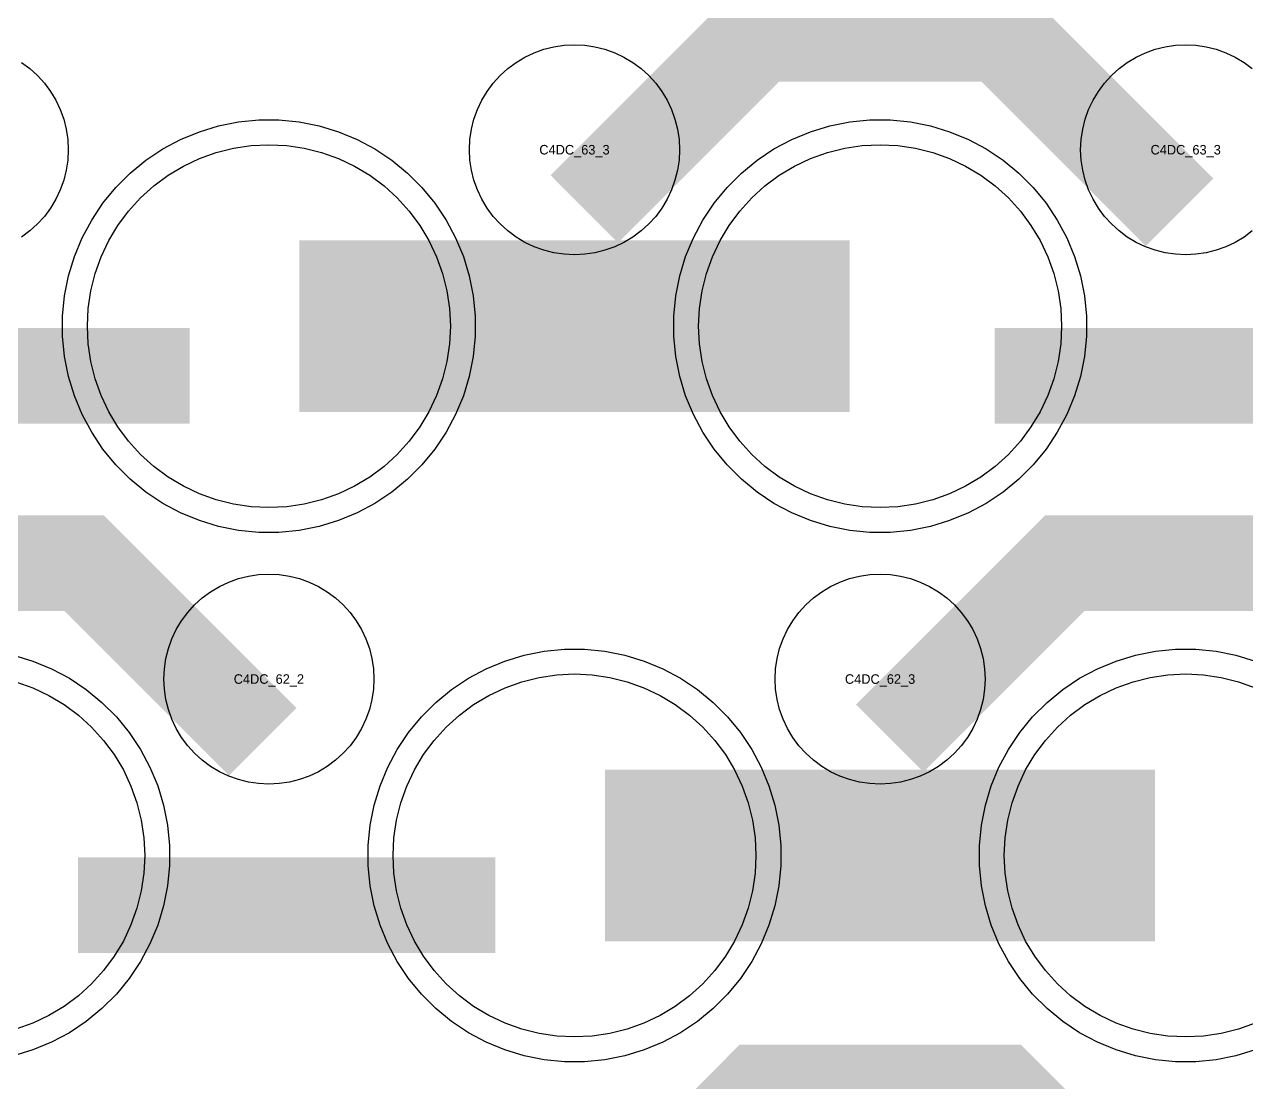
# Model space of a CAD drawing. Extents: x -11880 to 11880, y -14992 to 14992.
# Drawn here: x -11184 to -10864.1, y -6308 to -6031 of the extents above; entities that cross this region are included whole.
import ezdxf
from ezdxf.enums import TextEntityAlignment as Align

# ---------------------------------------------------------------- set-up
doc = ezdxf.new("R2010")
doc.units = 0
doc.header["$MEASUREMENT"] = 0
for name, color, linetype in [('GDS_775_DT_237', 138, 'CONTINUOUS'), ('RDL1_FS', 34, 'CONTINUOUS'), ('RDL_BS', 160, 'CONTINUOUS')]:
    doc.layers.add(name, color=color, linetype=linetype)

msp = doc.modelspace()

# ---------------------------------------------------------------- linework, layer by layer
at = {"layer": 'RDL1_FS'}
for points in [[(-11120, -6157.539), (-11124.657, -6157.31), (-11129.268, -6156.626), (-11133.791, -6155.494), (-11138.181, -6153.922), (-11142.395, -6151.93), (-11146.395, -6149.532), (-11150.14, -6146.754), (-11153.594, -6143.624), (-11156.724, -6140.17), (-11159.502, -6136.425), (-11161.9, -6132.425), (-11163.892, -6128.211), (-11165.464, -6123.821), (-11166.596, -6119.298), (-11167.28, -6114.687), (-11167.509, -6110.03), (-11167.28, -6105.373), (-11166.596, -6100.762), (-11165.464, -6096.239), (-11163.892, -6091.849), (-11161.9, -6087.635), (-11159.502, -6083.635), (-11156.724, -6079.89), (-11153.594, -6076.436), (-11150.14, -6073.306), (-11146.395, -6070.528), (-11142.395, -6068.13), (-11138.181, -6066.138), (-11133.791, -6064.566), (-11129.268, -6063.434), (-11124.657, -6062.75), (-11120, -6062.521), (-11115.343, -6062.75), (-11110.732, -6063.434), (-11106.209, -6064.566), (-11101.819, -6066.138), (-11097.605, -6068.13), (-11093.605, -6070.528), (-11089.86, -6073.306), (-11086.406, -6076.436), (-11083.276, -6079.89), (-11080.498, -6083.635), (-11078.1, -6087.635), (-11076.108, -6091.849), (-11074.536, -6096.239), (-11073.404, -6100.762), (-11072.72, -6105.373), (-11072.491, -6110.03), (-11072.72, -6114.687), (-11073.404, -6119.298), (-11074.536, -6123.821), (-11076.108, -6128.211), (-11078.1, -6132.425), (-11080.498, -6136.425), (-11083.276, -6140.17), (-11086.406, -6143.624), (-11089.86, -6146.754), (-11093.605, -6149.532), (-11097.605, -6151.93), (-11101.819, -6153.922), (-11106.209, -6155.494), (-11110.732, -6156.626), (-11115.343, -6157.31)], [(-10960, -6157.539), (-10964.657, -6157.31), (-10969.268, -6156.626), (-10973.791, -6155.494), (-10978.181, -6153.922), (-10982.395, -6151.93), (-10986.395, -6149.532), (-10990.14, -6146.754), (-10993.594, -6143.624), (-10996.724, -6140.17), (-10999.502, -6136.425), (-11001.9, -6132.425), (-11003.892, -6128.211), (-11005.464, -6123.821), (-11006.596, -6119.298), (-11007.28, -6114.687), (-11007.509, -6110.03), (-11007.28, -6105.373), (-11006.596, -6100.762), (-11005.464, -6096.239), (-11003.892, -6091.849), (-11001.9, -6087.635), (-10999.502, -6083.635), (-10996.724, -6079.89), (-10993.594, -6076.436), (-10990.14, -6073.306), (-10986.395, -6070.528), (-10982.395, -6068.13), (-10978.181, -6066.138), (-10973.791, -6064.566), (-10969.268, -6063.434), (-10964.657, -6062.75), (-10960, -6062.521), (-10955.343, -6062.75), (-10950.732, -6063.434), (-10946.209, -6064.566), (-10941.819, -6066.138), (-10937.605, -6068.13), (-10933.605, -6070.528), (-10929.86, -6073.306), (-10926.406, -6076.436), (-10923.276, -6079.89), (-10920.498, -6083.635), (-10918.1, -6087.635), (-10916.108, -6091.849), (-10914.536, -6096.239), (-10913.404, -6100.762), (-10912.72, -6105.373), (-10912.491, -6110.03), (-10912.72, -6114.687), (-10913.404, -6119.298), (-10914.536, -6123.821), (-10916.108, -6128.211), (-10918.1, -6132.425), (-10920.498, -6136.425), (-10923.276, -6140.17), (-10926.406, -6143.624), (-10929.86, -6146.754), (-10933.605, -6149.532), (-10937.605, -6151.93), (-10941.819, -6153.922), (-10946.209, -6155.494), (-10950.732, -6156.626), (-10955.343, -6157.31)], [(-11040, -6296.099), (-11044.657, -6295.87), (-11049.268, -6295.186), (-11053.791, -6294.054), (-11058.181, -6292.482), (-11062.395, -6290.49), (-11066.395, -6288.092), (-11070.14, -6285.314), (-11073.594, -6282.184), (-11076.724, -6278.73), (-11079.502, -6274.985), (-11081.9, -6270.985), (-11083.892, -6266.771), (-11085.464, -6262.381), (-11086.596, -6257.858), (-11087.28, -6253.247), (-11087.509, -6248.59), (-11087.28, -6243.933), (-11086.596, -6239.322), (-11085.464, -6234.799), (-11083.892, -6230.409), (-11081.9, -6226.195), (-11079.502, -6222.195), (-11076.724, -6218.45), (-11073.594, -6214.996), (-11070.14, -6211.866), (-11066.395, -6209.088), (-11062.395, -6206.69), (-11058.181, -6204.698), (-11053.791, -6203.126), (-11049.268, -6201.994), (-11044.657, -6201.31), (-11040, -6201.081), (-11035.343, -6201.31), (-11030.732, -6201.994), (-11026.209, -6203.126), (-11021.819, -6204.698), (-11017.605, -6206.69), (-11013.605, -6209.088), (-11009.86, -6211.866), (-11006.406, -6214.996), (-11003.276, -6218.45), (-11000.498, -6222.195), (-10998.1, -6226.195), (-10996.108, -6230.409), (-10994.536, -6234.799), (-10993.404, -6239.322), (-10992.72, -6243.933), (-10992.491, -6248.59), (-10992.72, -6253.247), (-10993.404, -6257.858), (-10994.536, -6262.381), (-10996.108, -6266.771), (-10998.1, -6270.985), (-11000.498, -6274.985), (-11003.276, -6278.73), (-11006.406, -6282.184), (-11009.86, -6285.314), (-11013.605, -6288.092), (-11017.605, -6290.49), (-11021.819, -6292.482), (-11026.209, -6294.054), (-11030.732, -6295.186), (-11035.343, -6295.87)]]:
    msp.add_lwpolyline(points, close=True, dxfattribs=at)
for points in [[(-11111.998, -6110.03, 45, 45, 0), (-11039.998, -6110.03, 45, 45, 0)], [(-11039.998, -6110.03, 45, 45, 0), (-10967.998, -6110.03, 45, 45, 0)], [(-11031.998, -6248.59, 45, 45, 0), (-10959.998, -6248.59, 45, 45, 0)], [(-10959.998, -6248.59, 45, 45, 0), (-10887.998, -6248.59, 45, 45, 0)]]:
    msp.add_lwpolyline(points, format="xyseb", dxfattribs=at)
for points in [[(-11186.209, -6203.126), (-11181.819, -6204.698), (-11177.605, -6206.69), (-11173.605, -6209.088), (-11169.86, -6211.866), (-11166.406, -6214.996), (-11163.276, -6218.45), (-11160.498, -6222.195), (-11158.1, -6226.195), (-11156.108, -6230.409), (-11154.536, -6234.799), (-11153.404, -6239.322), (-11152.72, -6243.933), (-11152.491, -6248.59), (-11152.72, -6253.247), (-11153.404, -6257.858), (-11154.536, -6262.381), (-11156.108, -6266.771), (-11158.1, -6270.985), (-11160.498, -6274.985), (-11163.276, -6278.73), (-11166.406, -6282.184), (-11169.86, -6285.314), (-11173.605, -6288.092), (-11177.605, -6290.49), (-11181.819, -6292.482), (-11186.209, -6294.054)], [(-10861.819, -6292.482), (-10866.209, -6294.054), (-10870.732, -6295.186), (-10875.343, -6295.87), (-10880, -6296.099), (-10884.657, -6295.87), (-10889.268, -6295.186), (-10893.791, -6294.054), (-10898.181, -6292.482), (-10902.395, -6290.49), (-10906.395, -6288.092), (-10910.14, -6285.314), (-10913.594, -6282.184), (-10916.724, -6278.73), (-10919.502, -6274.985), (-10921.9, -6270.985), (-10923.892, -6266.771), (-10925.464, -6262.381), (-10926.596, -6257.858), (-10927.28, -6253.247), (-10927.509, -6248.59), (-10927.28, -6243.933), (-10926.596, -6239.322), (-10925.464, -6234.799), (-10923.892, -6230.409), (-10921.9, -6226.195), (-10919.502, -6222.195), (-10916.724, -6218.45), (-10913.594, -6214.996), (-10910.14, -6211.866), (-10906.395, -6209.088), (-10902.395, -6206.69), (-10898.181, -6204.698), (-10893.791, -6203.126), (-10889.268, -6201.994), (-10884.657, -6201.31), (-10880, -6201.081), (-10875.343, -6201.31), (-10870.732, -6201.994), (-10866.209, -6203.126), (-10861.819, -6204.698)]]:
    msp.add_lwpolyline(points, dxfattribs=at)
at = {"layer": 'RDL_BS'}
for points in [[(-11037.438, -6079.344, 25, 25, 0), (-10991.623, -6033.529, 25, 25, 0), (-10958.07, -6033.529, 25, 25, 0)], [(-10881.599, -6080.243, 25, 25, 0), (-10928.313, -6033.529, 25, 25, 0), (-10958.071, -6033.529, 25, 25, 0)], [(-11249.984, -6123.043, 25, 25, 0), (-11140.719, -6123.043, 25, 25, 0)], [(-10929.984, -6123.043, 25, 25, 0), (-10820.719, -6123.043, 25, 25, 0)], [(-11121.599, -6218.803, 25, 25, 0), (-11168.313, -6172.089, 25, 25, 0), (-11198.071, -6172.089, 25, 25, 0)], [(-10957.438, -6217.904, 25, 25, 0), (-10911.623, -6172.089, 25, 25, 0), (-10878.07, -6172.089, 25, 25, 0)], [(-10801.599, -6218.803, 25, 25, 0), (-10848.313, -6172.089, 25, 25, 0), (-10878.071, -6172.089, 25, 25, 0)], [(-11169.984, -6261.603, 25, 25, 0), (-11060.719, -6261.603, 25, 25, 0)], [(-11037.438, -6356.469, 25, 25, 0), (-10991.623, -6310.654, 25, 25, 0), (-10958.07, -6310.654, 25, 25, 0)], [(-10881.599, -6357.368, 25, 25, 0), (-10928.313, -6310.654, 25, 25, 0), (-10958.071, -6310.654, 25, 25, 0)]]:
    msp.add_lwpolyline(points, format="xyseb", dxfattribs=at)
for points in [[(-11040, -6091.336), (-11042.693, -6091.204), (-11045.365, -6090.808), (-11047.984, -6090.151), (-11050.519, -6089.244), (-11052.956, -6088.092), (-11055.28, -6086.699), (-11057.443, -6085.096), (-11059.442, -6083.284), (-11061.254, -6081.285), (-11062.857, -6079.122), (-11064.25, -6076.798), (-11065.402, -6074.361), (-11066.309, -6071.826), (-11066.966, -6069.207), (-11067.362, -6066.535), (-11067.494, -6063.842), (-11067.362, -6061.149), (-11066.966, -6058.477), (-11066.309, -6055.858), (-11065.402, -6053.323), (-11064.25, -6050.886), (-11062.857, -6048.562), (-11061.254, -6046.399), (-11059.442, -6044.4), (-11057.443, -6042.588), (-11055.28, -6040.985), (-11052.956, -6039.592), (-11050.519, -6038.44), (-11047.984, -6037.533), (-11045.365, -6036.876), (-11042.693, -6036.48), (-11040, -6036.348), (-11037.307, -6036.48), (-11034.635, -6036.876), (-11032.016, -6037.533), (-11029.481, -6038.44), (-11027.044, -6039.592), (-11024.72, -6040.985), (-11022.557, -6042.588), (-11020.558, -6044.4), (-11018.746, -6046.399), (-11017.143, -6048.562), (-11015.75, -6050.886), (-11014.598, -6053.323), (-11013.691, -6055.858), (-11013.034, -6058.477), (-11012.638, -6061.149), (-11012.506, -6063.842), (-11012.638, -6066.535), (-11013.034, -6069.207), (-11013.691, -6071.826), (-11014.598, -6074.361), (-11015.75, -6076.798), (-11017.143, -6079.122), (-11018.746, -6081.285), (-11020.558, -6083.284), (-11022.557, -6085.096), (-11024.72, -6086.699), (-11027.044, -6088.092), (-11029.481, -6089.244), (-11032.016, -6090.151), (-11034.635, -6090.808), (-11037.307, -6091.204)], [(-11122.644, -6164.03), (-11127.938, -6163.513), (-11133.165, -6162.467), (-11138.205, -6160.936), (-11143.115, -6158.905), (-11147.777, -6156.413), (-11152.191, -6153.466), (-11156.292, -6150.104), (-11160.074, -6146.322), (-11163.436, -6142.221), (-11166.383, -6137.807), (-11168.875, -6133.145), (-11170.906, -6128.235), (-11172.437, -6123.195), (-11173.483, -6117.968), (-11174, -6112.674), (-11174, -6107.386), (-11173.483, -6102.092), (-11172.437, -6096.865), (-11170.906, -6091.825), (-11168.875, -6086.915), (-11166.383, -6082.253), (-11163.436, -6077.839), (-11160.074, -6073.738), (-11156.292, -6069.956), (-11152.191, -6066.594), (-11147.777, -6063.647), (-11143.115, -6061.155), (-11138.205, -6059.124), (-11133.165, -6057.593), (-11127.938, -6056.547), (-11122.644, -6056.03), (-11117.356, -6056.03), (-11112.062, -6056.547), (-11106.835, -6057.593), (-11101.795, -6059.124), (-11096.885, -6061.155), (-11092.223, -6063.647), (-11087.809, -6066.594), (-11083.708, -6069.956), (-11079.926, -6073.738), (-11076.564, -6077.839), (-11073.617, -6082.253), (-11071.125, -6086.915), (-11069.094, -6091.825), (-11067.563, -6096.865), (-11066.517, -6102.092), (-11066, -6107.386), (-11066, -6112.674), (-11066.517, -6117.968), (-11067.563, -6123.195), (-11069.094, -6128.235), (-11071.125, -6133.145), (-11073.617, -6137.807), (-11076.564, -6142.221), (-11079.926, -6146.322), (-11083.708, -6150.104), (-11087.809, -6153.466), (-11092.223, -6156.413), (-11096.885, -6158.905), (-11101.795, -6160.936), (-11106.835, -6162.467), (-11112.062, -6163.513), (-11117.356, -6164.03)], [(-10962.644, -6164.03), (-10967.938, -6163.513), (-10973.165, -6162.467), (-10978.205, -6160.936), (-10983.115, -6158.905), (-10987.777, -6156.413), (-10992.191, -6153.466), (-10996.292, -6150.104), (-11000.074, -6146.322), (-11003.436, -6142.221), (-11006.383, -6137.807), (-11008.875, -6133.145), (-11010.906, -6128.235), (-11012.437, -6123.195), (-11013.483, -6117.968), (-11014, -6112.674), (-11014, -6107.386), (-11013.483, -6102.092), (-11012.437, -6096.865), (-11010.906, -6091.825), (-11008.875, -6086.915), (-11006.383, -6082.253), (-11003.436, -6077.839), (-11000.074, -6073.738), (-10996.292, -6069.956), (-10992.191, -6066.594), (-10987.777, -6063.647), (-10983.115, -6061.155), (-10978.205, -6059.124), (-10973.165, -6057.593), (-10967.938, -6056.547), (-10962.644, -6056.03), (-10957.356, -6056.03), (-10952.062, -6056.547), (-10946.835, -6057.593), (-10941.795, -6059.124), (-10936.885, -6061.155), (-10932.223, -6063.647), (-10927.809, -6066.594), (-10923.708, -6069.956), (-10919.926, -6073.738), (-10916.564, -6077.839), (-10913.617, -6082.253), (-10911.125, -6086.915), (-10909.094, -6091.825), (-10907.563, -6096.865), (-10906.517, -6102.092), (-10906, -6107.386), (-10906, -6112.674), (-10906.517, -6117.968), (-10907.563, -6123.195), (-10909.094, -6128.235), (-10911.125, -6133.145), (-10913.617, -6137.807), (-10916.564, -6142.221), (-10919.926, -6146.322), (-10923.708, -6150.104), (-10927.809, -6153.466), (-10932.223, -6156.413), (-10936.885, -6158.905), (-10941.795, -6160.936), (-10946.835, -6162.467), (-10952.062, -6163.513), (-10957.356, -6164.03)], [(-11120, -6229.896), (-11122.693, -6229.764), (-11125.365, -6229.368), (-11127.984, -6228.711), (-11130.519, -6227.804), (-11132.956, -6226.652), (-11135.28, -6225.259), (-11137.443, -6223.656), (-11139.442, -6221.844), (-11141.254, -6219.845), (-11142.857, -6217.682), (-11144.25, -6215.358), (-11145.402, -6212.921), (-11146.309, -6210.386), (-11146.966, -6207.767), (-11147.362, -6205.095), (-11147.494, -6202.402), (-11147.362, -6199.709), (-11146.966, -6197.037), (-11146.309, -6194.418), (-11145.402, -6191.883), (-11144.25, -6189.446), (-11142.857, -6187.122), (-11141.254, -6184.959), (-11139.442, -6182.96), (-11137.443, -6181.148), (-11135.28, -6179.545), (-11132.956, -6178.152), (-11130.519, -6177), (-11127.984, -6176.093), (-11125.365, -6175.436), (-11122.693, -6175.04), (-11120, -6174.908), (-11117.307, -6175.04), (-11114.635, -6175.436), (-11112.016, -6176.093), (-11109.481, -6177), (-11107.044, -6178.152), (-11104.72, -6179.545), (-11102.557, -6181.148), (-11100.558, -6182.96), (-11098.746, -6184.959), (-11097.143, -6187.122), (-11095.75, -6189.446), (-11094.598, -6191.883), (-11093.691, -6194.418), (-11093.034, -6197.037), (-11092.638, -6199.709), (-11092.506, -6202.402), (-11092.638, -6205.095), (-11093.034, -6207.767), (-11093.691, -6210.386), (-11094.598, -6212.921), (-11095.75, -6215.358), (-11097.143, -6217.682), (-11098.746, -6219.845), (-11100.558, -6221.844), (-11102.557, -6223.656), (-11104.72, -6225.259), (-11107.044, -6226.652), (-11109.481, -6227.804), (-11112.016, -6228.711), (-11114.635, -6229.368), (-11117.307, -6229.764)], [(-10960, -6229.896), (-10962.693, -6229.764), (-10965.365, -6229.368), (-10967.984, -6228.711), (-10970.519, -6227.804), (-10972.956, -6226.652), (-10975.28, -6225.259), (-10977.443, -6223.656), (-10979.442, -6221.844), (-10981.254, -6219.845), (-10982.857, -6217.682), (-10984.25, -6215.358), (-10985.402, -6212.921), (-10986.309, -6210.386), (-10986.966, -6207.767), (-10987.362, -6205.095), (-10987.494, -6202.402), (-10987.362, -6199.709), (-10986.966, -6197.037), (-10986.309, -6194.418), (-10985.402, -6191.883), (-10984.25, -6189.446), (-10982.857, -6187.122), (-10981.254, -6184.959), (-10979.442, -6182.96), (-10977.443, -6181.148), (-10975.28, -6179.545), (-10972.956, -6178.152), (-10970.519, -6177), (-10967.984, -6176.093), (-10965.365, -6175.436), (-10962.693, -6175.04), (-10960, -6174.908), (-10957.307, -6175.04), (-10954.635, -6175.436), (-10952.016, -6176.093), (-10949.481, -6177), (-10947.044, -6178.152), (-10944.72, -6179.545), (-10942.557, -6181.148), (-10940.558, -6182.96), (-10938.746, -6184.959), (-10937.143, -6187.122), (-10935.75, -6189.446), (-10934.598, -6191.883), (-10933.691, -6194.418), (-10933.034, -6197.037), (-10932.638, -6199.709), (-10932.506, -6202.402), (-10932.638, -6205.095), (-10933.034, -6207.767), (-10933.691, -6210.386), (-10934.598, -6212.921), (-10935.75, -6215.358), (-10937.143, -6217.682), (-10938.746, -6219.845), (-10940.558, -6221.844), (-10942.557, -6223.656), (-10944.72, -6225.259), (-10947.044, -6226.652), (-10949.481, -6227.804), (-10952.016, -6228.711), (-10954.635, -6229.368), (-10957.307, -6229.764)], [(-11042.644, -6302.59), (-11047.938, -6302.073), (-11053.165, -6301.027), (-11058.205, -6299.496), (-11063.115, -6297.465), (-11067.777, -6294.973), (-11072.191, -6292.026), (-11076.292, -6288.664), (-11080.074, -6284.882), (-11083.436, -6280.781), (-11086.383, -6276.367), (-11088.875, -6271.705), (-11090.906, -6266.795), (-11092.437, -6261.755), (-11093.483, -6256.528), (-11094, -6251.234), (-11094, -6245.946), (-11093.483, -6240.652), (-11092.437, -6235.425), (-11090.906, -6230.385), (-11088.875, -6225.475), (-11086.383, -6220.813), (-11083.436, -6216.399), (-11080.074, -6212.298), (-11076.292, -6208.516), (-11072.191, -6205.154), (-11067.777, -6202.207), (-11063.115, -6199.715), (-11058.205, -6197.684), (-11053.165, -6196.153), (-11047.938, -6195.107), (-11042.644, -6194.59), (-11037.356, -6194.59), (-11032.062, -6195.107), (-11026.835, -6196.153), (-11021.795, -6197.684), (-11016.885, -6199.715), (-11012.223, -6202.207), (-11007.809, -6205.154), (-11003.708, -6208.516), (-10999.926, -6212.298), (-10996.564, -6216.399), (-10993.617, -6220.813), (-10991.125, -6225.475), (-10989.094, -6230.385), (-10987.563, -6235.425), (-10986.517, -6240.652), (-10986, -6245.946), (-10986, -6251.234), (-10986.517, -6256.528), (-10987.563, -6261.755), (-10989.094, -6266.795), (-10991.125, -6271.705), (-10993.617, -6276.367), (-10996.564, -6280.781), (-10999.926, -6284.882), (-11003.708, -6288.664), (-11007.809, -6292.026), (-11012.223, -6294.973), (-11016.885, -6297.465), (-11021.795, -6299.496), (-11026.835, -6301.027), (-11032.062, -6302.073), (-11037.356, -6302.59)]]:
    msp.add_lwpolyline(points, close=True, dxfattribs=at)
for points in [[(-10862.557, -6085.096), (-10864.72, -6086.699), (-10867.044, -6088.092), (-10869.481, -6089.244), (-10872.016, -6090.151), (-10874.635, -6090.808), (-10877.307, -6091.204), (-10880, -6091.336), (-10882.693, -6091.204), (-10885.365, -6090.808), (-10887.984, -6090.151), (-10890.519, -6089.244), (-10892.956, -6088.092), (-10895.28, -6086.699), (-10897.443, -6085.096), (-10899.442, -6083.284), (-10901.254, -6081.285), (-10902.857, -6079.122), (-10904.25, -6076.798), (-10905.402, -6074.361), (-10906.309, -6071.826), (-10906.966, -6069.207), (-10907.362, -6066.535), (-10907.494, -6063.842), (-10907.362, -6061.149), (-10906.966, -6058.477), (-10906.309, -6055.858), (-10905.402, -6053.323), (-10904.25, -6050.886), (-10902.857, -6048.562), (-10901.254, -6046.399), (-10899.442, -6044.4), (-10897.443, -6042.588), (-10895.28, -6040.985), (-10892.956, -6039.592), (-10890.519, -6038.44), (-10887.984, -6037.533), (-10885.365, -6036.876), (-10882.693, -6036.48), (-10880, -6036.348), (-10877.307, -6036.48), (-10874.635, -6036.876), (-10872.016, -6037.533), (-10869.481, -6038.44), (-10867.044, -6039.592), (-10864.72, -6040.985), (-10862.557, -6042.588)], [(-11184.72, -6040.985), (-11182.557, -6042.588), (-11180.558, -6044.4), (-11178.746, -6046.399), (-11177.143, -6048.562), (-11175.75, -6050.886), (-11174.598, -6053.323), (-11173.691, -6055.858), (-11173.034, -6058.477), (-11172.638, -6061.149), (-11172.506, -6063.842), (-11172.638, -6066.535), (-11173.034, -6069.207), (-11173.691, -6071.826), (-11174.598, -6074.361), (-11175.75, -6076.798), (-11177.143, -6079.122), (-11178.746, -6081.285), (-11180.558, -6083.284), (-11182.557, -6085.096), (-11184.72, -6086.699)], [(-11186.835, -6196.153), (-11181.795, -6197.684), (-11176.885, -6199.715), (-11172.223, -6202.207), (-11167.809, -6205.154), (-11163.708, -6208.516), (-11159.926, -6212.298), (-11156.564, -6216.399), (-11153.617, -6220.813), (-11151.125, -6225.475), (-11149.094, -6230.385), (-11147.563, -6235.425), (-11146.517, -6240.652), (-11146, -6245.946), (-11146, -6251.234), (-11146.517, -6256.528), (-11147.563, -6261.755), (-11149.094, -6266.795), (-11151.125, -6271.705), (-11153.617, -6276.367), (-11156.564, -6280.781), (-11159.926, -6284.882), (-11163.708, -6288.664), (-11167.809, -6292.026), (-11172.223, -6294.973), (-11176.885, -6297.465), (-11181.795, -6299.496), (-11186.835, -6301.027)], [(-10861.795, -6299.496), (-10866.835, -6301.027), (-10872.062, -6302.073), (-10877.356, -6302.59), (-10882.644, -6302.59), (-10887.938, -6302.073), (-10893.165, -6301.027), (-10898.205, -6299.496), (-10903.115, -6297.465), (-10907.777, -6294.973), (-10912.191, -6292.026), (-10916.292, -6288.664), (-10920.074, -6284.882), (-10923.436, -6280.781), (-10926.383, -6276.367), (-10928.875, -6271.705), (-10930.906, -6266.795), (-10932.437, -6261.755), (-10933.483, -6256.528), (-10934, -6251.234), (-10934, -6245.946), (-10933.483, -6240.652), (-10932.437, -6235.425), (-10930.906, -6230.385), (-10928.875, -6225.475), (-10926.383, -6220.813), (-10923.436, -6216.399), (-10920.074, -6212.298), (-10916.292, -6208.516), (-10912.191, -6205.154), (-10907.777, -6202.207), (-10903.115, -6199.715), (-10898.205, -6197.684), (-10893.165, -6196.153), (-10887.938, -6195.107), (-10882.644, -6194.59), (-10877.356, -6194.59), (-10872.062, -6195.107), (-10866.835, -6196.153), (-10861.795, -6197.684)]]:
    msp.add_lwpolyline(points, dxfattribs=at)

# ---------------------------------------------------------------- texts
at = {"layer": 'GDS_775_DT_237'}
for s, p in [('C4DC_63_3', (-11040, -6063.842)), ('C4DC_63_3', (-11040, -6063.842)), ('C4DC_63_3', (-10880, -6063.842)), ('C4DC_63_3', (-10880, -6063.842)), ('C4DC_62_2', (-11120, -6202.402)), ('C4DC_62_2', (-11120, -6202.402)), ('C4DC_62_3', (-10960, -6202.402)), ('C4DC_62_3', (-10960, -6202.402))]:
    msp.add_text(s, height=2.5, dxfattribs=at).set_placement(p, align=Align.MIDDLE_CENTER)

doc.saveas('drawing.dxf')
